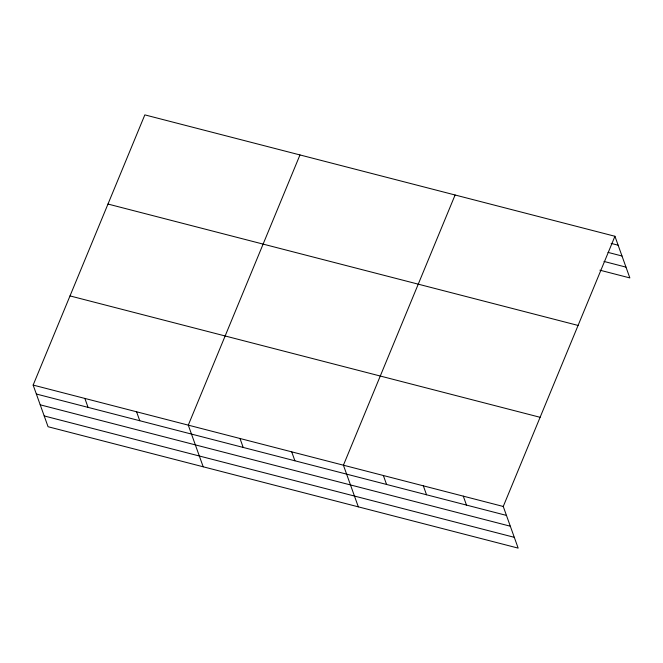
<?xml version="1.0" encoding="UTF-8"?>
<svg xmlns="http://www.w3.org/2000/svg" width="663" height="663" viewBox="0 0 663 663"><rect width="100%" height="100%" fill="white"/><g stroke="black" fill="none" stroke-linecap="round" stroke-linejoin="round"><path stroke-width="0.99" d="M614.933 236.268L503.25 506.466L518.159 548.119L48.068 426.732L33.15 385.079L144.841 114.881L614.933 236.268L629.85 277.921L599.882 270.181M299.974 154.935L188.284 425.14L203.193 466.793M455.1 194.997L343.417 465.202L358.327 506.847M611.145 243.404L618.14 245.202M608.021 252.388L622.002 256.001M604.01 261.446L625.988 267.123M107.978 204.047L578.078 325.434M70.005 295.913L540.105 417.3M33.15 385.079L503.25 506.466M36.349 394.021L506.449 515.408M40.219 404.82L510.311 526.207M44.197 415.941L514.297 537.328M463.288 496.148L466.487 505.09M423.334 485.838L426.533 494.772M383.371 475.52L386.57 484.454M291.703 451.843L294.902 460.785M239.989 438.492L243.197 447.434M136.57 411.789L139.769 420.723M84.864 398.438L88.063 407.372"/></g></svg>
